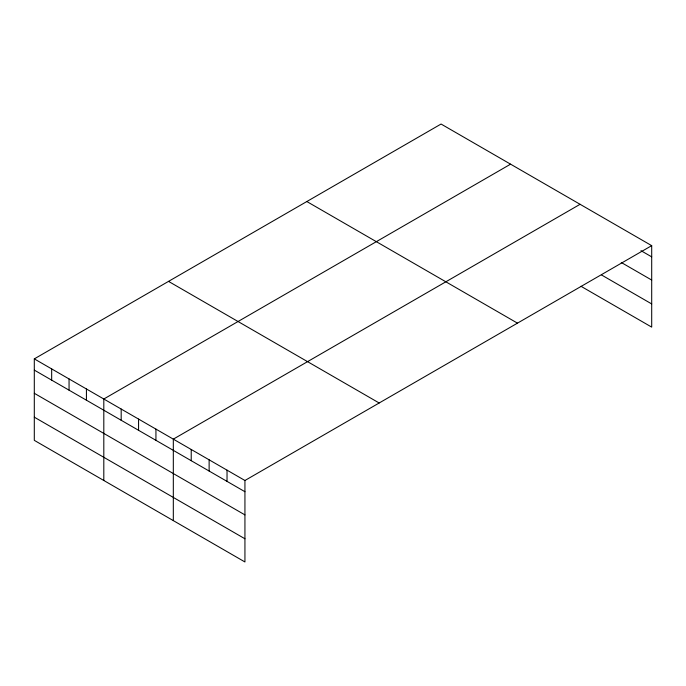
<?xml version="1.0" encoding="UTF-8"?>
<svg xmlns="http://www.w3.org/2000/svg" width="686" height="686" viewBox="0 0 686 686"><rect width="100%" height="100%" fill="white"/><g stroke="black" fill="none" stroke-linecap="round" stroke-linejoin="round"><path stroke-width="1.03" d="M580.982 286.285L651.7 327.119L651.7 245.648L441.064 124.037L34.3 358.881L34.3 440.352L244.936 561.963L244.936 480.492L34.3 358.881M510.573 164.168L103.809 399.012L103.809 480.483M580.082 204.299L173.318 439.143L173.318 520.614M244.936 480.492L651.7 245.648M640.956 250.664L651.7 256.864M621.267 262.481L651.7 280.051M601.571 274.992L651.7 303.932M306.831 201.538L517.467 323.149M168.533 281.389L379.169 402.991M34.3 370.106L244.936 491.716M34.3 393.284L244.936 514.894M34.3 417.174L244.936 538.776M227.032 470.159L227.032 481.375M209.127 459.817L209.127 471.042M191.222 449.484L191.222 460.7M155.936 429.11L155.936 440.335M138.563 419.077L138.563 430.302M121.182 409.045L121.182 420.269M86.427 388.979L86.427 400.204M69.054 378.946L69.054 390.171M51.673 368.914L51.673 380.138"/></g></svg>
